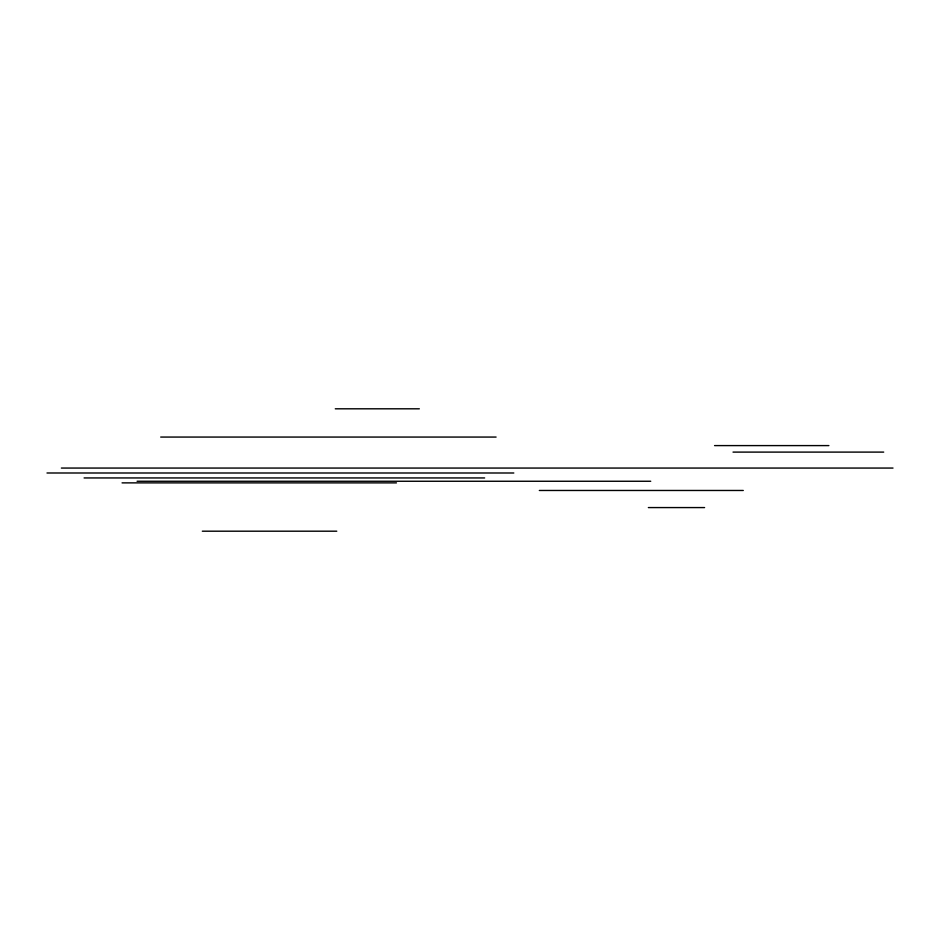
<?xml version="1.0" encoding="UTF-8"?>
<svg xmlns="http://www.w3.org/2000/svg" width="940" height="940" viewBox="0 0 940 940"><rect width="100%" height="100%" fill="white"/><g stroke="black" fill="none" stroke-linecap="round" stroke-linejoin="round"><path stroke-width="1.41" d="M335.286 408.806L419.334 408.806M160.705 437.065L496.085 437.065M714.565 445.595L828.88 445.595M733.024 452.105L883.694 452.105M61.382 468.061L893 468.061M47 472.996L513.804 472.996M84.095 477.943L484.64 477.943M137.087 481.257L650.727 481.257M122.071 482.878L396.457 482.878M539.325 490.469L743.282 490.469M648.365 507.577L704.589 507.577M202.335 531.194L336.767 531.194"/></g></svg>
